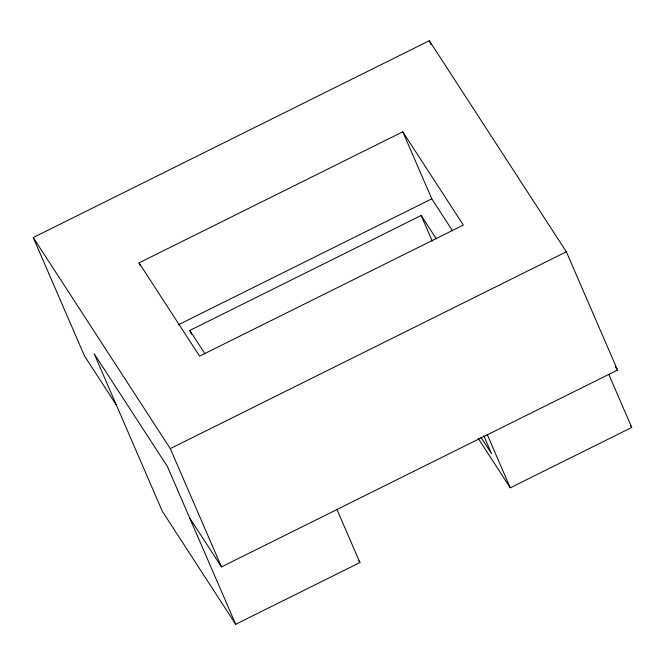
<?xml version="1.0" encoding="UTF-8"?>
<svg xmlns="http://www.w3.org/2000/svg" width="665" height="665" viewBox="0 0 665 665"><rect width="100%" height="100%" fill="white"/><g stroke="black" fill="none" stroke-linecap="round" stroke-linejoin="round"><path stroke-width="1" d="M116.292 404.902L84.438 355.841L33.25 237.546L429.316 40.715L566.356 251.777L617.544 370.072L221.478 566.904L189.608 517.819M139.043 262.875L402.782 131.803L463.339 225.069L199.6 356.132L139.043 262.875L140.273 265.709M178.27 324.836L431.793 198.843L452.533 230.788M191.478 334.262L189.824 330.447L421.178 215.477L436.331 238.818M33.25 237.546L170.29 448.609L566.356 251.777M235.684 624.285L167.43 466.556L94.114 353.639L162.368 511.368L235.684 624.285L359.915 562.548L336.881 509.315M478.143 438.301L510.296 487.819L631.75 427.454L608.724 374.245M615.308 366.631L617.544 370.072M630.62 425.716L631.75 427.454M480.853 437.213L491.518 453.638L483.746 435.683M358.792 560.811L359.915 562.548M189.824 330.447L204.986 353.797M429.316 40.715L430.953 44.497M402.782 131.803L431.793 198.843M421.178 215.477L432.308 241.204M487.254 434.586L510.296 487.819M170.29 448.609L221.478 566.904"/></g></svg>
